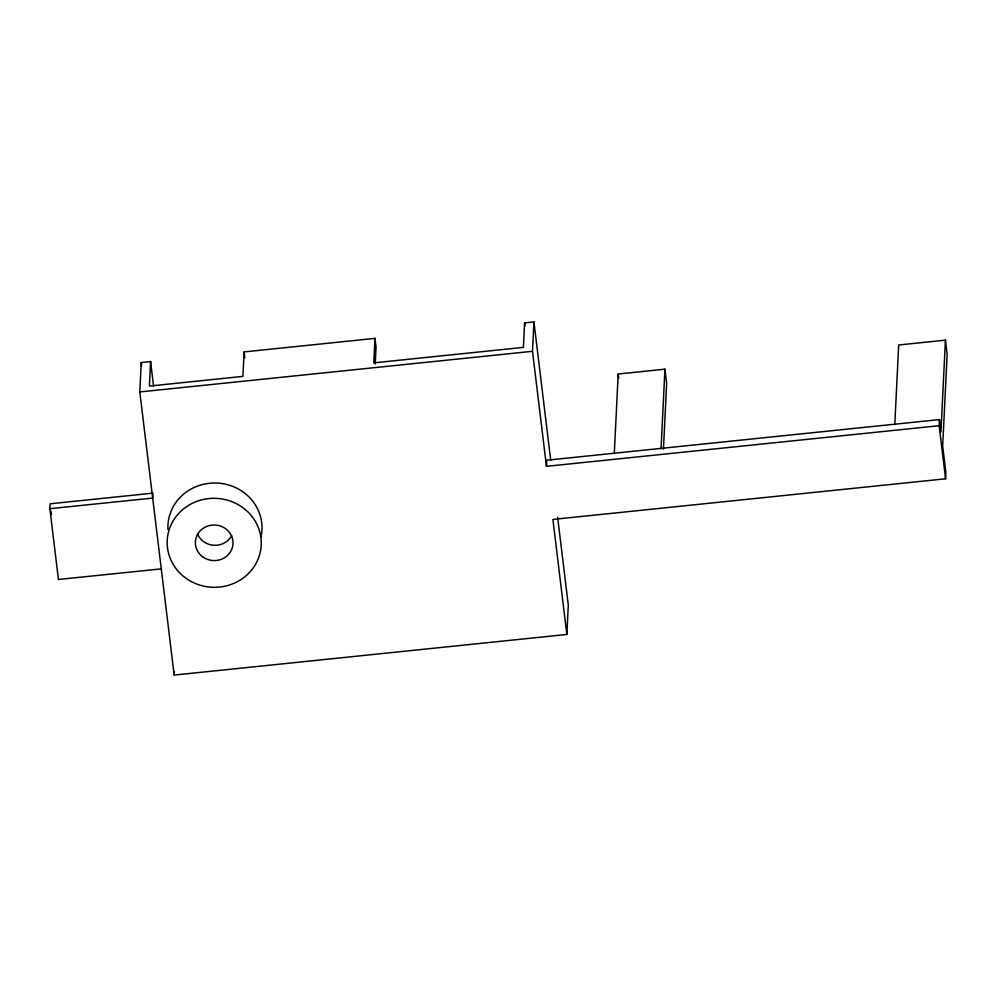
<?xml version="1.0" encoding="UTF-8"?>
<svg xmlns="http://www.w3.org/2000/svg" width="997" height="997" viewBox="0 0 997 997"><rect width="100%" height="100%" fill="white"/><g stroke="black" fill="none" stroke-linecap="round" stroke-linejoin="round"><path stroke-width="1.5" d="M49.85 508.694L50.087 503.797L152.94 493.154L152.691 498.076L49.85 508.694L58.437 579.481L161.29 568.863M557.647 517.356L568.29 605.067L566.857 634.453L174.176 675.069L139.804 391.933L141.238 362.547L150.597 361.587L153.575 386.2M150.597 361.587L149.4 386.076L242.894 376.392L244.091 351.916L374.984 338.369L376.056 347.218L375.233 364.055M174.176 675.069L174.325 671.978M374.984 338.369L373.788 362.858L523.388 347.38L524.584 322.891L533.931 321.931L550.743 460.415M546.456 466.334L546.755 460.215L939.436 419.587L939.137 425.707L546.456 466.334L532.498 351.305L533.931 321.931M614.302 453.585L618.19 374.012L664.937 369.177L666.657 383.334L663.441 449.136M661.048 448.75L664.937 369.177M894.795 424.572L898.683 344.987L945.43 340.151L947.15 354.309L942.663 446.133L945.879 472.678L945.58 478.797L552.899 519.425L566.857 634.453M945.43 340.151L940.944 431.975L939.436 419.587M139.804 391.933L532.498 351.305M939.137 425.707L945.58 478.797M618.19 374.012L618.713 378.249M524.584 322.891L524.958 325.982M244.091 351.916L244.801 357.811M141.238 362.547L141.611 365.625M51.021 511.486L51.395 514.564M231.703 535.725A18.831 17.796 2.8 0 1 214.031 545.284A18.831 17.796 2.8 0 1 197.456 533.956M167.957 529.457A47.058 44.504 2.8 0 1 218.792 483.171A47.058 44.504 2.8 0 1 260.952 537.134M202.503 556.687A18.831 17.796 2.8 0 0 232.824 545.521A18.831 17.796 2.8 0 0 207.289 526.217A18.831 17.796 2.8 0 0 202.503 556.687M184.944 577.512A47.058 44.504 2.8 0 0 260.753 549.584A47.058 44.504 2.8 0 0 196.92 501.329A47.058 44.504 2.8 0 0 184.944 577.512"/></g></svg>
